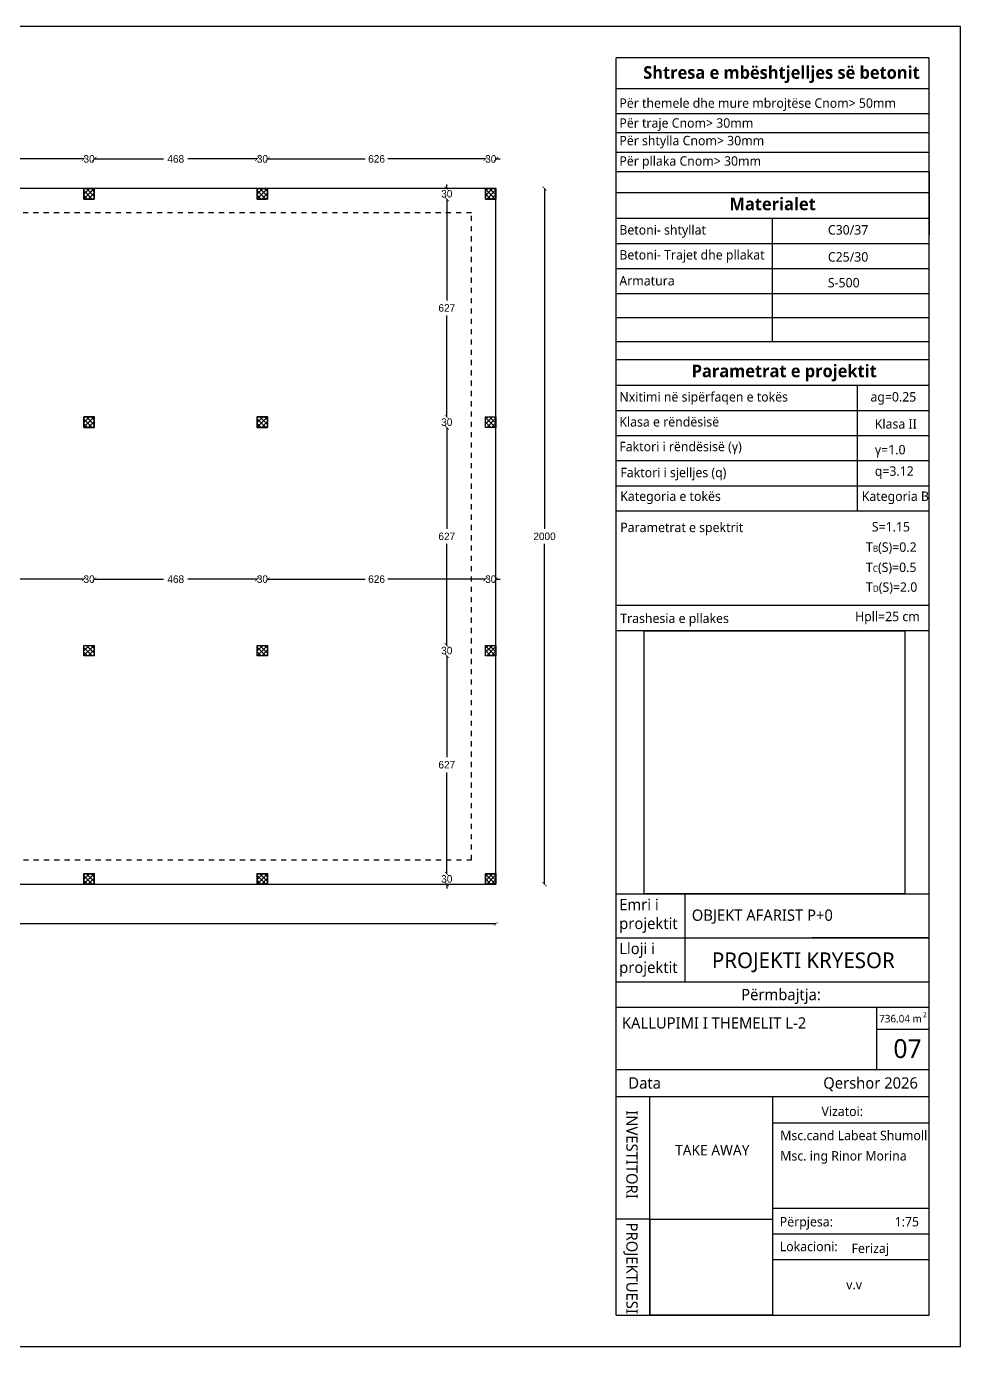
# Model space of a CAD drawing. Header units: inches. Extents: x 180727 to 186095, y -5508 to -1712.
# Drawn here: x 183411 to 186095, y -5508 to -1712 of the extents above; entities that cross this region are included whole.
import ezdxf

# ---------------------------------------------------------------- set-up
doc = ezdxf.new("R2010")
doc.units = ezdxf.units.IN
doc.header["$LTSCALE"] = 0.1
doc.linetypes.add('Dashed', pattern=[296.333333, 148.166667, -148.166667])
doc.layers.add('New_Structural - Bearing_Pen_No__21', color=7, linetype='Continuous', lineweight=35)
doc.styles.get("Standard").update_dxf_attribs({"font": 'cdm_nc.shx'})
doc.styles.add('Stili i preferuar', font='@Microsoft JhengHei Light.ttf')
doc.dimstyles.get("Standard").update_dxf_attribs({"dimscale": 120, "dimtxt": 0.18, "dimasz": 0.1, "dimexe": 0.18, "dimexo": 0.0625, "dimgap": 0.09, "dimtad": 0, "dimtih": 1, "dimtoh": 1, "dimdec": 0, "dimzin": 0, "dimdsep": 46, "dimtxsty": 'Standard', "dimblk": 'ARCHTICK', "dimcen": 0.09, "dimse1": 1, "dimse2": 1, "dimadec": 0, "dimazin": 0, "dimtfac": 1, "dimtdec": 0, "dimtix": 1, "dimtofl": 0, "dimtmove": 0, "dimatfit": 3, "dimfxl": 1, "dimtolj": 1, "dimtzin": 0, "dimarcsym": 0})
picture_1 = doc.add_image_def('image1.png', size_in_pixel=(883, 893))
picture_2 = doc.add_image_def('image2.png', size_in_pixel=(658, 516))

# ---------------------------------------------------------------- blocks, each defined once
blk = doc.blocks.new('_ArchTick')
at = {"color": 0, "linetype": 'ByBlock', "const_width": 0.15}
blk.add_lwpolyline([(-0.5, -0.5), (0.5, 0.5)], dxfattribs=at)
blk = doc.blocks.new('*D774')
at = {"color": 0, "lineweight": -2}
for p, q in [((182925.2, -2092.8), (183221.5, -2092.8)), ((183576.2, -2092.8), (183279.8, -2092.8))]:
    blk.add_line(p, q, dxfattribs=at)
at = {"layer": 'Defpoints', "color": 0}
for p in [(183576.2, -2092.8), (182925.2, -2178.1), (183576.2, -2178.1)]:
    blk.add_point(p, dxfattribs=at)
at = {"color": 0, "lineweight": -2, "xscale": 12, "yscale": 12, "zscale": 12, "rotation": 180}
blk.add_blockref('_ArchTick', (182925.2, -2092.8), dxfattribs=at)
at = {"color": 0, "lineweight": -2, "xscale": 12, "yscale": 12, "zscale": 12}
blk.add_blockref('_ArchTick', (183576.2, -2092.8), dxfattribs=at)
at = {"color": 0, "insert": (183250.7, -2092.8), "char_height": 21.6, "attachment_point": 5}
blk.add_mtext('\\A1;651', dxfattribs=at)
blk = doc.blocks.new('*D775')
at = {"color": 0, "lineweight": -2}
for p, q in [((183576.2, -2092.8), (183564.2, -2092.8)), ((183606.2, -2092.8), (183618.2, -2092.8))]:
    blk.add_line(p, q, dxfattribs=at)
at = {"layer": 'Defpoints', "color": 0}
for p in [(183606.2, -2092.8), (183576.2, -2178.1), (183606.2, -2178.1)]:
    blk.add_point(p, dxfattribs=at)
at = {"color": 0, "lineweight": -2, "xscale": 12, "yscale": 12, "zscale": 12}
blk.add_blockref('_ArchTick', (183576.2, -2092.8), dxfattribs=at)
at = {"color": 0, "lineweight": -2, "xscale": 12, "yscale": 12, "zscale": 12, "rotation": 180}
blk.add_blockref('_ArchTick', (183606.2, -2092.8), dxfattribs=at)
at = {"color": 0, "insert": (183591.2, -2092.8), "char_height": 21.6, "attachment_point": 5}
blk.add_mtext('\\A1;30', dxfattribs=at)
blk = doc.blocks.new('*D776')
at = {"color": 0, "lineweight": -2}
for p, q in [((183606.2, -2092.8), (183805.4, -2092.8)), ((184074.2, -2092.8), (183874.9, -2092.8))]:
    blk.add_line(p, q, dxfattribs=at)
at = {"layer": 'Defpoints', "color": 0}
for p in [(184074.2, -2092.8), (183606.2, -2178.1), (184074.2, -2178.1)]:
    blk.add_point(p, dxfattribs=at)
at = {"color": 0, "lineweight": -2, "xscale": 12, "yscale": 12, "zscale": 12, "rotation": 180}
blk.add_blockref('_ArchTick', (183606.2, -2092.8), dxfattribs=at)
at = {"color": 0, "lineweight": -2, "xscale": 12, "yscale": 12, "zscale": 12}
blk.add_blockref('_ArchTick', (184074.2, -2092.8), dxfattribs=at)
at = {"color": 0, "insert": (183840.2, -2092.8), "char_height": 21.6, "attachment_point": 5}
blk.add_mtext('\\A1;468', dxfattribs=at)
blk = doc.blocks.new('*D777')
at = {"color": 0, "lineweight": -2}
for p, q in [((184074.2, -2092.8), (184062.2, -2092.8)), ((184104.2, -2092.8), (184116.2, -2092.8))]:
    blk.add_line(p, q, dxfattribs=at)
at = {"layer": 'Defpoints', "color": 0}
for p in [(184104.2, -2092.8), (184074.2, -2178.1), (184104.2, -2178.1)]:
    blk.add_point(p, dxfattribs=at)
at = {"color": 0, "lineweight": -2, "xscale": 12, "yscale": 12, "zscale": 12}
blk.add_blockref('_ArchTick', (184074.2, -2092.8), dxfattribs=at)
at = {"color": 0, "lineweight": -2, "xscale": 12, "yscale": 12, "zscale": 12, "rotation": 180}
blk.add_blockref('_ArchTick', (184104.2, -2092.8), dxfattribs=at)
at = {"color": 0, "insert": (184089.2, -2092.8), "char_height": 21.6, "attachment_point": 5}
blk.add_mtext('\\A1;30', dxfattribs=at)
blk = doc.blocks.new('*D778')
at = {"color": 0, "lineweight": -2}
for p, q in [((184104.2, -2092.8), (184384.6, -2092.8)), ((184730.4, -2092.8), (184449.9, -2092.8))]:
    blk.add_line(p, q, dxfattribs=at)
at = {"layer": 'Defpoints', "color": 0}
for p in [(184730.4, -2092.8), (184104.2, -2178.1), (184730.4, -2178.1)]:
    blk.add_point(p, dxfattribs=at)
at = {"color": 0, "lineweight": -2, "xscale": 12, "yscale": 12, "zscale": 12, "rotation": 180}
blk.add_blockref('_ArchTick', (184104.2, -2092.8), dxfattribs=at)
at = {"color": 0, "lineweight": -2, "xscale": 12, "yscale": 12, "zscale": 12}
blk.add_blockref('_ArchTick', (184730.4, -2092.8), dxfattribs=at)
at = {"color": 0, "insert": (184417.3, -2092.8), "char_height": 21.6, "attachment_point": 5}
blk.add_mtext('\\A1;626', dxfattribs=at)
blk = doc.blocks.new('*D779')
at = {"color": 0, "lineweight": -2}
for p, q in [((184730.4, -2092.8), (184718.4, -2092.8)), ((184760.4, -2092.8), (184772.4, -2092.8))]:
    blk.add_line(p, q, dxfattribs=at)
at = {"layer": 'Defpoints', "color": 0}
for p in [(184760.4, -2092.8), (184730.4, -2178.1), (184760.4, -2178.1)]:
    blk.add_point(p, dxfattribs=at)
at = {"color": 0, "lineweight": -2, "xscale": 12, "yscale": 12, "zscale": 12}
blk.add_blockref('_ArchTick', (184730.4, -2092.8), dxfattribs=at)
at = {"color": 0, "lineweight": -2, "xscale": 12, "yscale": 12, "zscale": 12, "rotation": 180}
blk.add_blockref('_ArchTick', (184760.4, -2092.8), dxfattribs=at)
at = {"color": 0, "insert": (184745.4, -2092.8), "char_height": 21.6, "attachment_point": 5}
blk.add_mtext('\\A1;30', dxfattribs=at)
blk = doc.blocks.new('*D789')
at = {"color": 0, "lineweight": -2}
for p, q in [((181080.2, -4292.3), (182877.3, -4292.3)), ((184760.4, -4292.3), (182963.2, -4292.3))]:
    blk.add_line(p, q, dxfattribs=at)
at = {"layer": 'Defpoints', "color": 0}
for p in [(181080.2, -4178.1), (184760.4, -4178.1), (184760.4, -4292.3)]:
    blk.add_point(p, dxfattribs=at)
at = {"color": 0, "lineweight": -2, "xscale": 12, "yscale": 12, "zscale": 12, "rotation": 180}
blk.add_blockref('_ArchTick', (181080.2, -4292.3), dxfattribs=at)
at = {"color": 0, "lineweight": -2, "xscale": 12, "yscale": 12, "zscale": 12}
blk.add_blockref('_ArchTick', (184760.4, -4292.3), dxfattribs=at)
at = {"color": 0, "insert": (182920.3, -4292.3), "char_height": 21.6, "attachment_point": 5}
blk.add_mtext('\\A1;3680', dxfattribs=at)
blk = doc.blocks.new('*D790')
at = {"color": 0, "lineweight": -2}
for p, q in [((184899.9, -2178.1), (184899.9, -3156.3)), ((184899.9, -4178.1), (184899.9, -3199.9))]:
    blk.add_line(p, q, dxfattribs=at)
at = {"layer": 'Defpoints', "color": 0}
for p in [(184760.4, -2178.1), (184899.9, -2178.1), (184760.4, -4178.1)]:
    blk.add_point(p, dxfattribs=at)
at = {"color": 0, "lineweight": -2, "xscale": 12, "yscale": 12, "zscale": 12}
for p, rotation in [((184899.9, -2178.1), 90), ((184899.9, -4178.1), 270)]:
    blk.add_blockref('_ArchTick', p, dxfattribs=dict(at, rotation=rotation))
at = {"color": 0, "insert": (184899.9, -3178.1), "char_height": 21.6, "attachment_point": 5}
blk.add_mtext('\\A1;2000', dxfattribs=at)
blk = doc.blocks.new('*D798')
at = {"color": 0, "lineweight": -2}
for p, q in [((182925.2, -3301.2), (183221.5, -3301.2)), ((183576.2, -3301.2), (183279.8, -3301.2))]:
    blk.add_line(p, q, dxfattribs=at)
at = {"layer": 'Defpoints', "color": 0}
for p in [(182925.2, -3208.1), (183576.2, -3208.1), (183576.2, -3301.2)]:
    blk.add_point(p, dxfattribs=at)
at = {"color": 0, "lineweight": -2, "xscale": 12, "yscale": 12, "zscale": 12, "rotation": 180}
blk.add_blockref('_ArchTick', (182925.2, -3301.2), dxfattribs=at)
at = {"color": 0, "lineweight": -2, "xscale": 12, "yscale": 12, "zscale": 12}
blk.add_blockref('_ArchTick', (183576.2, -3301.2), dxfattribs=at)
at = {"color": 0, "insert": (183250.7, -3301.2), "char_height": 21.6, "attachment_point": 5}
blk.add_mtext('\\A1;651', dxfattribs=at)
blk = doc.blocks.new('*D799')
at = {"color": 0, "lineweight": -2}
for p, q in [((183576.2, -3301.2), (183564.2, -3301.2)), ((183606.2, -3301.2), (183618.2, -3301.2))]:
    blk.add_line(p, q, dxfattribs=at)
at = {"layer": 'Defpoints', "color": 0}
for p in [(183576.2, -3208.1), (183606.2, -3208.1), (183606.2, -3301.2)]:
    blk.add_point(p, dxfattribs=at)
at = {"color": 0, "lineweight": -2, "xscale": 12, "yscale": 12, "zscale": 12}
blk.add_blockref('_ArchTick', (183576.2, -3301.2), dxfattribs=at)
at = {"color": 0, "lineweight": -2, "xscale": 12, "yscale": 12, "zscale": 12, "rotation": 180}
blk.add_blockref('_ArchTick', (183606.2, -3301.2), dxfattribs=at)
at = {"color": 0, "insert": (183591.2, -3301.2), "char_height": 21.6, "attachment_point": 5}
blk.add_mtext('\\A1;30', dxfattribs=at)
blk = doc.blocks.new('*D800')
at = {"color": 0, "lineweight": -2}
for p, q in [((183606.2, -3301.2), (183805.4, -3301.2)), ((184074.2, -3301.2), (183874.9, -3301.2))]:
    blk.add_line(p, q, dxfattribs=at)
at = {"layer": 'Defpoints', "color": 0}
for p in [(183606.2, -3208.1), (184074.2, -3208.1), (184074.2, -3301.2)]:
    blk.add_point(p, dxfattribs=at)
at = {"color": 0, "lineweight": -2, "xscale": 12, "yscale": 12, "zscale": 12, "rotation": 180}
blk.add_blockref('_ArchTick', (183606.2, -3301.2), dxfattribs=at)
at = {"color": 0, "lineweight": -2, "xscale": 12, "yscale": 12, "zscale": 12}
blk.add_blockref('_ArchTick', (184074.2, -3301.2), dxfattribs=at)
at = {"color": 0, "insert": (183840.2, -3301.2), "char_height": 21.6, "attachment_point": 5}
blk.add_mtext('\\A1;468', dxfattribs=at)
blk = doc.blocks.new('*D801')
at = {"color": 0, "lineweight": -2}
for p, q in [((184074.2, -3301.2), (184062.2, -3301.2)), ((184104.2, -3301.2), (184116.2, -3301.2))]:
    blk.add_line(p, q, dxfattribs=at)
at = {"layer": 'Defpoints', "color": 0}
for p in [(184074.2, -3208.1), (184104.2, -3208.1), (184104.2, -3301.2)]:
    blk.add_point(p, dxfattribs=at)
at = {"color": 0, "lineweight": -2, "xscale": 12, "yscale": 12, "zscale": 12}
blk.add_blockref('_ArchTick', (184074.2, -3301.2), dxfattribs=at)
at = {"color": 0, "lineweight": -2, "xscale": 12, "yscale": 12, "zscale": 12, "rotation": 180}
blk.add_blockref('_ArchTick', (184104.2, -3301.2), dxfattribs=at)
at = {"color": 0, "insert": (184089.2, -3301.2), "char_height": 21.6, "attachment_point": 5}
blk.add_mtext('\\A1;30', dxfattribs=at)
blk = doc.blocks.new('*D802')
at = {"color": 0, "lineweight": -2}
for p, q in [((184104.2, -3301.2), (184384.6, -3301.2)), ((184730.4, -3301.2), (184449.9, -3301.2))]:
    blk.add_line(p, q, dxfattribs=at)
at = {"layer": 'Defpoints', "color": 0}
for p in [(184104.2, -3208.1), (184730.4, -3208.1), (184730.4, -3301.2)]:
    blk.add_point(p, dxfattribs=at)
at = {"color": 0, "lineweight": -2, "xscale": 12, "yscale": 12, "zscale": 12, "rotation": 180}
blk.add_blockref('_ArchTick', (184104.2, -3301.2), dxfattribs=at)
at = {"color": 0, "lineweight": -2, "xscale": 12, "yscale": 12, "zscale": 12}
blk.add_blockref('_ArchTick', (184730.4, -3301.2), dxfattribs=at)
at = {"color": 0, "insert": (184417.3, -3301.2), "char_height": 21.6, "attachment_point": 5}
blk.add_mtext('\\A1;626', dxfattribs=at)
blk = doc.blocks.new('*D803')
at = {"color": 0, "lineweight": -2}
for p, q in [((184730.4, -3301.2), (184718.4, -3301.2)), ((184760.4, -3301.2), (184772.4, -3301.2))]:
    blk.add_line(p, q, dxfattribs=at)
at = {"layer": 'Defpoints', "color": 0}
for p in [(184730.4, -3208.1), (184760.4, -3208.1), (184760.4, -3301.2)]:
    blk.add_point(p, dxfattribs=at)
at = {"color": 0, "lineweight": -2, "xscale": 12, "yscale": 12, "zscale": 12}
blk.add_blockref('_ArchTick', (184730.4, -3301.2), dxfattribs=at)
at = {"color": 0, "lineweight": -2, "xscale": 12, "yscale": 12, "zscale": 12, "rotation": 180}
blk.add_blockref('_ArchTick', (184760.4, -3301.2), dxfattribs=at)
at = {"color": 0, "insert": (184745.4, -3301.2), "char_height": 21.6, "attachment_point": 5}
blk.add_mtext('\\A1;30', dxfattribs=at)
blk = doc.blocks.new('*D821')
at = {"color": 0, "lineweight": -2}
for p, q in [((184619.1, -4148.1), (184619.1, -4136.1)), ((184619.1, -4178.1), (184619.1, -4190.1))]:
    blk.add_line(p, q, dxfattribs=at)
at = {"layer": 'Defpoints', "color": 0}
for p in [(184619.1, -4148.1), (184730.4, -4148.1), (184730.4, -4178.1)]:
    blk.add_point(p, dxfattribs=at)
at = {"color": 0, "lineweight": -2, "xscale": 12, "yscale": 12, "zscale": 12}
for p, rotation in [((184619.1, -4148.1), 270), ((184619.1, -4178.1), 90)]:
    blk.add_blockref('_ArchTick', p, dxfattribs=dict(at, rotation=rotation))
at = {"color": 0, "insert": (184619.1, -4163.1), "char_height": 21.6, "attachment_point": 5}
blk.add_mtext('\\A1;30', dxfattribs=at)
blk = doc.blocks.new('*D822')
at = {"color": 0, "lineweight": -2}
for p, q in [((184619.1, -3521.5), (184619.1, -3813)), ((184619.1, -4148.1), (184619.1, -3856.6))]:
    blk.add_line(p, q, dxfattribs=at)
at = {"layer": 'Defpoints', "color": 0}
for p in [(184619.1, -3521.5), (184730.4, -3521.5), (184730.4, -4148.1)]:
    blk.add_point(p, dxfattribs=at)
at = {"color": 0, "lineweight": -2, "xscale": 12, "yscale": 12, "zscale": 12}
for p, rotation in [((184619.1, -3521.5), 90), ((184619.1, -4148.1), 270)]:
    blk.add_blockref('_ArchTick', p, dxfattribs=dict(at, rotation=rotation))
at = {"color": 0, "insert": (184619.1, -3834.8), "char_height": 21.6, "attachment_point": 5}
blk.add_mtext('\\A1;627', dxfattribs=at)
blk = doc.blocks.new('*D823')
at = {"color": 0, "lineweight": -2}
for p, q in [((184619.1, -3491.5), (184619.1, -3479.5)), ((184619.1, -3521.5), (184619.1, -3533.5))]:
    blk.add_line(p, q, dxfattribs=at)
at = {"layer": 'Defpoints', "color": 0}
for p in [(184619.1, -3491.5), (184730.4, -3491.5), (184730.4, -3521.5)]:
    blk.add_point(p, dxfattribs=at)
at = {"color": 0, "lineweight": -2, "xscale": 12, "yscale": 12, "zscale": 12}
for p, rotation in [((184619.1, -3491.5), 270), ((184619.1, -3521.5), 90)]:
    blk.add_blockref('_ArchTick', p, dxfattribs=dict(at, rotation=rotation))
at = {"color": 0, "insert": (184619.1, -3506.5), "char_height": 21.6, "attachment_point": 5}
blk.add_mtext('\\A1;30', dxfattribs=at)
blk = doc.blocks.new('*D824')
at = {"color": 0, "lineweight": -2}
for p, q in [((184619.1, -2864.8), (184619.1, -3156.3)), ((184619.1, -3491.5), (184619.1, -3199.9))]:
    blk.add_line(p, q, dxfattribs=at)
at = {"layer": 'Defpoints', "color": 0}
for p in [(184619.1, -2864.8), (184730.4, -2864.8), (184730.4, -3491.5)]:
    blk.add_point(p, dxfattribs=at)
at = {"color": 0, "lineweight": -2, "xscale": 12, "yscale": 12, "zscale": 12}
for p, rotation in [((184619.1, -2864.8), 90), ((184619.1, -3491.5), 270)]:
    blk.add_blockref('_ArchTick', p, dxfattribs=dict(at, rotation=rotation))
at = {"color": 0, "insert": (184619.1, -3178.1), "char_height": 21.6, "attachment_point": 5}
blk.add_mtext('\\A1;627', dxfattribs=at)
blk = doc.blocks.new('*D825')
at = {"color": 0, "lineweight": -2}
for p, q in [((184619.1, -2834.8), (184619.1, -2822.8)), ((184619.1, -2864.8), (184619.1, -2876.8))]:
    blk.add_line(p, q, dxfattribs=at)
at = {"layer": 'Defpoints', "color": 0}
for p in [(184619.1, -2834.8), (184730.4, -2834.8), (184730.4, -2864.8)]:
    blk.add_point(p, dxfattribs=at)
at = {"color": 0, "lineweight": -2, "xscale": 12, "yscale": 12, "zscale": 12}
for p, rotation in [((184619.1, -2834.8), 270), ((184619.1, -2864.8), 90)]:
    blk.add_blockref('_ArchTick', p, dxfattribs=dict(at, rotation=rotation))
at = {"color": 0, "insert": (184619.1, -2849.8), "char_height": 21.6, "attachment_point": 5}
blk.add_mtext('\\A1;30', dxfattribs=at)
blk = doc.blocks.new('*D826')
at = {"color": 0, "lineweight": -2}
for p, q in [((184619.1, -2208.1), (184619.1, -2499.6)), ((184619.1, -2834.8), (184619.1, -2543.3))]:
    blk.add_line(p, q, dxfattribs=at)
at = {"layer": 'Defpoints', "color": 0}
for p in [(184619.1, -2208.1), (184730.4, -2208.1), (184730.4, -2834.8)]:
    blk.add_point(p, dxfattribs=at)
at = {"color": 0, "lineweight": -2, "xscale": 12, "yscale": 12, "zscale": 12}
for p, rotation in [((184619.1, -2208.1), 90), ((184619.1, -2834.8), 270)]:
    blk.add_blockref('_ArchTick', p, dxfattribs=dict(at, rotation=rotation))
at = {"color": 0, "insert": (184619.1, -2521.5), "char_height": 21.6, "attachment_point": 5}
blk.add_mtext('\\A1;627', dxfattribs=at)
blk = doc.blocks.new('*D827')
at = {"color": 0, "lineweight": -2}
for p, q in [((184619.1, -2178.1), (184619.1, -2166.1)), ((184619.1, -2208.1), (184619.1, -2220.1))]:
    blk.add_line(p, q, dxfattribs=at)
at = {"layer": 'Defpoints', "color": 0}
for p in [(184619.1, -2178.1), (184730.4, -2178.1), (184730.4, -2208.1)]:
    blk.add_point(p, dxfattribs=at)
at = {"color": 0, "lineweight": -2, "xscale": 12, "yscale": 12, "zscale": 12}
for p, rotation in [((184619.1, -2178.1), 270), ((184619.1, -2208.1), 90)]:
    blk.add_blockref('_ArchTick', p, dxfattribs=dict(at, rotation=rotation))
at = {"color": 0, "insert": (184619.1, -2193.1), "char_height": 21.6, "attachment_point": 5}
blk.add_mtext('\\A1;30', dxfattribs=at)

msp = doc.modelspace()

# ---------------------------------------------------------------- hatches: boundary and pattern name
h = msp.add_hatch()
h.set_pattern_fill('ANSI37', color=5, scale=3, style=0)
h.paths.add_polyline_path([(181110.2, -2208.1), (181080.2, -2208.1), (181080.2, -2178.1), (181110.2, -2178.1)])
h.paths.add_polyline_path([(181766.2, -2208.1), (181736.2, -2208.1), (181736.2, -2178.1), (181766.2, -2178.1)])
h.paths.add_polyline_path([(182264.2, -2208.1), (182234.2, -2208.1), (182234.2, -2178.1), (182264.2, -2178.1)])
h.paths.add_polyline_path([(182925.2, -2208.1), (182895.2, -2208.1), (182895.2, -2178.1), (182925.2, -2178.1)])
h.paths.add_polyline_path([(183606.2, -2208.1), (183576.2, -2208.1), (183576.2, -2178.1), (183606.2, -2178.1)])
h.paths.add_polyline_path([(184104.2, -2208.1), (184074.2, -2208.1), (184074.2, -2178.1), (184104.2, -2178.1)])
h.paths.add_polyline_path([(184760.4, -2208.1), (184730.4, -2208.1), (184730.4, -2178.1), (184760.4, -2178.1)])
h = msp.add_hatch()
h.set_pattern_fill('ANSI37', color=5, scale=3, style=0)
h.set_pattern_definition([(45, (0, -656.68), (-6.7351921, 6.7351921), []), (135, (0, -656.68), (-6.7351921, -6.7351921), [])])
h.paths.add_polyline_path([(181110.2, -2864.8), (181080.2, -2864.8), (181080.2, -2834.8), (181110.2, -2834.8)])
h.paths.add_polyline_path([(181766.2, -2864.8), (181736.2, -2864.8), (181736.2, -2834.8), (181766.2, -2834.8)])
h.paths.add_polyline_path([(182264.2, -2864.8), (182234.2, -2864.8), (182234.2, -2834.8), (182264.2, -2834.8)])
h.paths.add_polyline_path([(182925.2, -2864.8), (182895.2, -2864.8), (182895.2, -2834.8), (182925.2, -2834.8)])
h.paths.add_polyline_path([(183606.2, -2864.8), (183576.2, -2864.8), (183576.2, -2834.8), (183606.2, -2834.8)])
h.paths.add_polyline_path([(184104.2, -2864.8), (184074.2, -2864.8), (184074.2, -2834.8), (184104.2, -2834.8)])
h.paths.add_polyline_path([(184760.4, -2864.8), (184730.4, -2864.8), (184730.4, -2834.8), (184760.4, -2834.8)])
h = msp.add_hatch()
h.set_pattern_fill('ANSI37', color=5, scale=3, style=0)
h.set_pattern_definition([(45, (0, -1313.34), (-6.7351921, 6.7351921), []), (135, (0, -1313.34), (-6.7351921, -6.7351921), [])])
h.paths.add_polyline_path([(181110.2, -3521.5), (181080.2, -3521.5), (181080.2, -3491.5), (181110.2, -3491.5)])
h.paths.add_polyline_path([(181766.2, -3521.5), (181736.2, -3521.5), (181736.2, -3491.5), (181766.2, -3491.5)])
h.paths.add_polyline_path([(182264.2, -3521.5), (182234.2, -3521.5), (182234.2, -3491.5), (182264.2, -3491.5)])
h.paths.add_polyline_path([(182925.2, -3521.5), (182895.2, -3521.5), (182895.2, -3491.5), (182925.2, -3491.5)])
h.paths.add_polyline_path([(183606.2, -3521.5), (183576.2, -3521.5), (183576.2, -3491.5), (183606.2, -3491.5)])
h.paths.add_polyline_path([(184104.2, -3521.5), (184074.2, -3521.5), (184074.2, -3491.5), (184104.2, -3491.5)])
h.paths.add_polyline_path([(184760.4, -3521.5), (184730.4, -3521.5), (184730.4, -3491.5), (184760.4, -3491.5)])
h = msp.add_hatch()
h.set_pattern_fill('ANSI37', color=5, scale=3, style=0)
h.set_pattern_definition([(45, (-7e-09, -1970), (-6.7351921, 6.7351921), []), (135, (-7e-09, -1970), (-6.7351921, -6.7351921), [])])
h.paths.add_polyline_path([(181110.2, -4178.1), (181080.2, -4178.1), (181080.2, -4148.1), (181110.2, -4148.1)])
h.paths.add_polyline_path([(181766.2, -4178.1), (181736.2, -4178.1), (181736.2, -4148.1), (181766.2, -4148.1)])
h.paths.add_polyline_path([(182264.2, -4178.1), (182234.2, -4178.1), (182234.2, -4148.1), (182264.2, -4148.1)])
h.paths.add_polyline_path([(182925.2, -4178.1), (182895.2, -4178.1), (182895.2, -4148.1), (182925.2, -4148.1)])
h.paths.add_polyline_path([(183606.2, -4178.1), (183576.2, -4178.1), (183576.2, -4148.1), (183606.2, -4148.1)])
h.paths.add_polyline_path([(184104.2, -4178.1), (184074.2, -4178.1), (184074.2, -4148.1), (184104.2, -4148.1)])
h.paths.add_polyline_path([(184760.4, -4178.1), (184730.4, -4178.1), (184730.4, -4148.1), (184760.4, -4148.1)])

# ---------------------------------------------------------------- linework, layer by layer
for p, q in [((186095.5, -1711.7), (180726.8, -1711.7)), ((186095.5, -5507.7), (186095.5, -1711.7)), ((186005.1, -1802.1), (185105.4, -1802.1)), ((185105.4, -5417.4), (185105.4, -1802.1)), ((186005.1, -1802.1), (185105.4, -1802.1)), ((186005.1, -1802.1), (185105.4, -1802.1)), ((186005.1, -1802.1), (185105.4, -1802.1)), ((186005.1, -5417.4), (186005.1, -1802.1)), ((186005.1, -1891), (185105.4, -1891)), ((186005.1, -1962.9), (185105.4, -1962.9)), ((186005.1, -2018.1), (185105.4, -2018.1)), ((186005.1, -2074), (185105.4, -2074)), ((186005.1, -2130.2), (185105.4, -2130.2)), ((186005.1, -2130.2), (186005.1, -2311)), ((186005.1, -2190.4), (185105.4, -2190.4)), ((186005.1, -2264.2), (185105.4, -2264.2)), ((185555.3, -2549.9), (185555.3, -2264.2)), ((186005.1, -2336.5), (185105.4, -2336.5)), ((185555.3, -2618.6), (185555.3, -2333)), ((186005.1, -2408.8), (185105.4, -2408.8)), ((186005.1, -2481.1), (185105.4, -2481.1)), ((186005.1, -2549.9), (185105.4, -2549.9)), ((186005.1, -2618.6), (185105.4, -2618.6)), ((186005.1, -2670.5), (185105.4, -2670.5)), ((186005.1, -2744.4), (185105.4, -2744.4)), ((185799, -3105.9), (185799, -2744.4)), ((186005.1, -2816.7), (185105.4, -2816.7)), ((186005.1, -2889), (185105.4, -2889)), ((186005.1, -2961.3), (185105.4, -2961.3)), ((186005.1, -3033.6), (185105.4, -3033.6)), ((186005.1, -3105.9), (185105.4, -3105.9)), ((186005.1, -3377), (185105.4, -3377)), ((186005.1, -3449.4), (185105.4, -3449.4)), ((185105.4, -4206.2), (186005.1, -4206.2)), ((185303.7, -4459.3), (185303.7, -4206.2)), ((185105.4, -4332.8), (186005.1, -4332.8)), ((186005.1, -4332.8), (185668.3, -4332.8)), ((185105.4, -4459.3), (186005.1, -4459.3)), ((185105.4, -4531.6), (186005.1, -4531.6)), ((185854, -4531.6), (185854, -4712.4)), ((185854, -4594.6), (186005.1, -4594.6)), ((186005.1, -4712.4), (185105.4, -4712.4)), ((186005.1, -4802.8), (186005.1, -4712.4)), ((185105.4, -4789), (186005.1, -4789)), ((185202.6, -5417.4), (185202.6, -4789)), ((185555.3, -4789), (185555.3, -5417.4)), ((186005.1, -5110.1), (186005.1, -4802.8)), ((185555.3, -4864.6), (186005.1, -4864.6)), ((185555.3, -5110.1), (186005.1, -5110.1)), ((185202.6, -5141.6), (185105.4, -5141.6)), ((185202.6, -5141.6), (185555.3, -5141.6)), ((185555.3, -5183.9), (186005.1, -5183.9)), ((185555.3, -5256.9), (186005.1, -5256.9)), ((185105.4, -5417.4), (186005.1, -5417.4)), ((180726.8, -5507.7), (186095.5, -5507.7))]:
    msp.add_line(p, q)
at = {"color": 18}
msp.add_line((184760.4, -4178.1), (184760.4, -3511.5), dxfattribs=at)
for points in [[(181080.2, -4178.1), (184760.4, -4178.1), (184760.4, -2178.1), (181080.2, -2178.1)], [(183606.2, -2208.1), (183576.2, -2208.1), (183576.2, -2178.1), (183606.2, -2178.1)], [(184104.2, -2208.1), (184074.2, -2208.1), (184074.2, -2178.1), (184104.2, -2178.1)], [(184760.4, -2208.1), (184730.4, -2208.1), (184730.4, -2178.1), (184760.4, -2178.1)], [(183606.2, -2864.8), (183576.2, -2864.8), (183576.2, -2834.8), (183606.2, -2834.8)], [(184104.2, -2864.8), (184074.2, -2864.8), (184074.2, -2834.8), (184104.2, -2834.8)], [(184760.4, -2864.8), (184730.4, -2864.8), (184730.4, -2834.8), (184760.4, -2834.8)], [(183606.2, -3521.5), (183576.2, -3521.5), (183576.2, -3491.5), (183606.2, -3491.5)], [(184104.2, -3521.5), (184074.2, -3521.5), (184074.2, -3491.5), (184104.2, -3491.5)], [(184760.4, -3521.5), (184730.4, -3521.5), (184730.4, -3491.5), (184760.4, -3491.5)], [(183606.2, -4178.1), (183576.2, -4178.1), (183576.2, -4148.1), (183606.2, -4148.1)], [(184104.2, -4178.1), (184074.2, -4178.1), (184074.2, -4148.1), (184104.2, -4148.1)], [(184760.4, -4178.1), (184730.4, -4178.1), (184730.4, -4148.1), (184760.4, -4148.1)]]:
    msp.add_lwpolyline(points, close=True)
at = {"color": 1, "linetype": 'Dashed'}
msp.add_lwpolyline([(181150.2, -4108.1), (184690.4, -4108.1), (184690.4, -2248.1), (181150.2, -2248.1)], close=True, dxfattribs=at)
at = {"layer": 'New_Structural - Bearing_Pen_No__21', "color": 7, "linetype": 'Continuous', "lineweight": 35}
for points in [[(183606.2, -2208.1), (183606.2, -2178.1), (183576.2, -2178.1), (183576.2, -2208.1)], [(184104.2, -2208.1), (184104.2, -2178.1), (184074.2, -2178.1), (184074.2, -2208.1)], [(184760.4, -2208.1), (184760.4, -2178.1), (184730.4, -2178.1), (184730.4, -2208.1)], [(183606.2, -2864.8), (183606.2, -2834.8), (183576.2, -2834.8), (183576.2, -2864.8)], [(184104.2, -2864.8), (184104.2, -2834.8), (184074.2, -2834.8), (184074.2, -2864.8)], [(183606.2, -4178.1), (183606.2, -4148.1), (183576.2, -4148.1), (183576.2, -4178.1)], [(184104.2, -4178.1), (184104.2, -4148.1), (184074.2, -4148.1), (184074.2, -4178.1)], [(184760.4, -4178.1), (184760.4, -4148.1), (184730.4, -4148.1), (184730.4, -4178.1)]]:
    msp.add_lwpolyline(points, close=True, dxfattribs=at)

# ---------------------------------------------------------------- texts
at = {"style": 'Stili i preferuar'}
for s, insert, char_height, width, attachment_point in [('{\\f@Microsoft JhengHei Light|b1|i0|c136|p34;Shtresa e mbështjelljes së betonit}', (185183.5, -1826.2), 36.153, 1401.627, 1), ('Për themele dhe mure mbrojtëse Cnom> 50mm', (185115, -1918.6), 27.114, 1401.627, 1), ('{\\f@Microsoft JhengHei Light|b0|i0|c136|p34;Për traje Cnom> }30{\\f@Microsoft JhengHei Light|b0|i0|c136|p34;mm}', (185115, -1975.9), 27.1144, 1401.627, 1), ('{\\f@Microsoft JhengHei Light|b0|i0|c136|p34;Për }shtylla{\\f@Microsoft JhengHei Light|b0|i0|c136|p34; Cnom> 30mm}', (185115, -2026.5), 27.1144, 1401.627, 1), ('{\\f@Microsoft JhengHei Light|b0|i0|c136|p34;Për }pllaka{\\f@Microsoft JhengHei Light|b0|i0|c136|p34; Cnom> 30mm}', (185115, -2085.1), 27.1144, 1401.627, 1), ('{\\f@Microsoft JhengHei Light|b1|i0|c136|p34;Materialet}', (185431.4, -2204.2), 36.153, 1401.627, 1), ('Betoni- shtyllat', (185115, -2283.1), 27.114, 1401.627, 1), ('C30/37', (185714.1, -2283.1), 27.11, 1401.627, 1), ('{\\f@Microsoft JhengHei Light|b0|i0|c136|p34;Betoni- }Trajet dhe pllakat', (185115, -2354.9), 27.114, 1401.627, 1), ('{\\f@Microsoft JhengHei Light|b0|i0|c136|p34;C}25{\\f@Microsoft JhengHei Light|b0|i0|c136|p34;/}30', (185714.1, -2360.9), 27.114, 1401.627, 1), ('Armatura', (185115, -2429.4), 27.11, 1401.627, 1), ('S-500', (185714.1, -2435), 27.11, 1401.627, 1), ('{\\f@Microsoft JhengHei Light|b1|i0|c136|p34;Parametrat e projektit}', (185322.8, -2684.4), 36.153, 1401.627, 1), ('Nxitimi në sipërfaqen e tokës', (185115, -2763.3), 27.114, 1401.627, 1), ('ag=0.25', (185836.4, -2763.3), 27.11, 1401.627, 1), ('Klasa e rëndësisë', (185115, -2835.1), 27.114, 1401.627, 1), ('Klasa II', (185849, -2841.1), 27.11, 1401.627, 1), ('{\\f@Microsoft JhengHei Light|b0|i0|c136|p34;Faktori i rëndësisë (γ)}', (185115, -2906.2), 27.114, 1401.627, 1), ('{\\f@Microsoft JhengHei Light|b0|i0|c136|p34;γ}={\\f@Microsoft JhengHei Light|b0|i0|c136|p34;1.0}', (185849, -2915.1), 27.114, 1401.627, 1), ('{\\f@Microsoft JhengHei Light|b0|i0|c136|p34;Faktori i sjelljes (}q{\\f@Microsoft JhengHei Light|b0|i0|c136|p34;)}', (185118, -2980.9), 27.1144, 1401.627, 1), ('{\\f@Microsoft JhengHei Light|b0|i0|c136|p34;q=3.}12', (185849, -2976.7), 27.114, 1401.627, 1), ('{\\f@Microsoft JhengHei Light|b0|i0|c136|p34;Kategoria }e tokës', (185117.5, -3049), 27.114, 1401.627, 1), ('{\\f@Microsoft JhengHei Light|b0|i0|c136|p34;Kategoria }B', (185811.5, -3049), 27.114, 1401.627, 1), ('Parametrat e spektrit', (185117.5, -3138.6), 27.114, 1401.627, 1), ('S{\\f@Microsoft JhengHei Light|b0|i0|c136|p34;=}1.15', (185840.5, -3136.9), 27.114, 1401.627, 1), ('{\\f@Microsoft JhengHei Light|b0|i0|c136|p34;T\\H0.6667x;B}(S){\\f@Microsoft JhengHei Light|b0|i0|c136|p34;\\H1x;=\\f@Microsoft JhengHei Light|b0|i0|c0|p34;0.2}', (185823.6, -3195.4), 27.1144, 1401.627, 1), ('{\\f@Microsoft JhengHei Light|b0|i0|c136|p34;T\\f@Microsoft JhengHei Light|b0|i0|c0|p34;\\H0.6667x;C\\f@Microsoft JhengHei Light|b0|i0|c136|p34;\\H1.5x;(S)=0.}5', (185823.6, -3253.5), 27.1144, 1401.627, 1), ('{\\f@Microsoft JhengHei Light|b0|i0|c136|p34;T\\f@Microsoft JhengHei Light|b0|i0|c0|p34;\\H0.6667x;D\\f@Microsoft JhengHei Light|b0|i0|c136|p34;\\H1.5x;(S)=}2.0', (185823.6, -3310.3), 27.1144, 1401.627, 1), ('Trashesia e pllakes', (185117.5, -3400.1), 27.114, 1401.627, 1), ('{\\f@Microsoft JhengHei Light|b0|i0|c136|p34;Hpll=}25{\\f@Microsoft JhengHei Light|b0|i0|c136|p34; cm}', (185792.3, -3394.8), 27.114, 1401.627, 1), ('Emri i\\Pprojektit', (185114.5, -4220.4), 32.54, 1401.627, 1), ('Lloji{\\f@Microsoft JhengHei Light|b0|i0|c136|p34; i\\Pprojektit}', (185114.5, -4346.8), 32.537, 1401.627, 1), ('Përmbajtja:', (185465, -4479.2), 32.537, 1401.627, 1), ('736.04{\\f@Microsoft JhengHei Light|b0|i0|c136|p34; m}', (185861.6, -4553.9), 21.692, 1401.627, 1), ('2', (185987.2, -4546.6), 14.5, 1401.627, 1), ('KALLUPIMI I THEMELIT L-2', (185122.3, -4560.8), 32.537, 1401.627, 1), ('{\\f@Microsoft JhengHei Light|b0|i0|c136|p34;0}7', (185902.5, -4623.8), 54.229, 1401.627, 1), ('{\\f@Microsoft JhengHei Light|b0|i0|c136|p34;Data}', (185140.8, -4733.5), 32.537, 1401.627, 1), ('Qershor{\\f@Microsoft JhengHei Light|b0|i0|c136|p34; 2026}', (185700.8, -4733.5), 32.537, 1401.627, 1), ('Vizatoi:', (185695.8, -4817.7), 27.11, 1401.627, 1), ('Msc.cand{\\f@Microsoft JhengHei Light|b0|i0|c136|p34; Labeat Shumolli}', (185577.4, -4887.1), 27.114, 1121.302, 1), ('TAKE AWAY', (185382, -4927.7), 30.37, 1255.858, 2), ('{\\f@Microsoft JhengHei Light|b0|i0|c136|p34;Msc}. ing Rinor Morina', (185577.4, -4945.6), 27.114, 1121.302, 1), ('Përpjesa{\\f@Microsoft JhengHei Light|b0|i0|c136|p34;:}', (185575.9, -5135.1), 27.114, 1401.627, 1), ('1:75', (185906, -5135.1), 27.11, 1401.627, 1), ('Lokacioni{\\f@Microsoft JhengHei Light|b0|i0|c136|p34;:}', (185575.9, -5206.3), 27.114, 1401.627, 1), ('Ferizaj', (185782.3, -5211.5), 27.11, 1401.627, 1), ('v.v', (185766.8, -5315.9), 27.11, 1401.627, 1)]:
    msp.add_mtext(s, dxfattribs=dict(at, insert=insert, char_height=char_height, width=width, attachment_point=attachment_point))
at = {"attachment_point": 1, "rotation": 270, "style": 'Stili i preferuar'}
for s, insert, char_height, width in [('fsad', (185729.2, -3016.2), 0.362, 61.739), ('{\\f@Microsoft JhengHei Light|b0|i0|c0|p34;INVESTITORI}', (185167.6, -4828.3), 32.537, 1401.627), ('{\\f@Microsoft JhengHei Light|b0|i0|c0|p34;PROJEKTUESI}', (185167.6, -5151.4), 32.537, 1401.627)]:
    msp.add_mtext(s, dxfattribs=dict(at, insert=insert, char_height=char_height, width=width))
at = {"color": 5, "insert": (185323.1, -4250.9), "char_height": 32.5373, "width": 1401.627, "attachment_point": 1, "style": 'Stili i preferuar'}
msp.add_mtext('{\\f@Microsoft JhengHei Light|b0|i0|c136|p34;OBJEKT AFARIST P+}0{\\f@Microsoft JhengHei Light|b0|i0|c136|p34;   }', dxfattribs=at)
at = {"color": 1, "insert": (185380.9, -4374.3), "char_height": 45.191, "width": 1401.627, "attachment_point": 1, "style": 'Stili i preferuar'}
msp.add_mtext('{\\f@Microsoft JhengHei Light|b0|i0|c136|p34;PROJEKTI KRYESOR}', dxfattribs=at)

# ---------------------------------------------------------------- dimensions: what is measured, and where the dimension line sits
at = {"color": 18}
for base, p1, p2, picture, middle in [((183576.2, -2092.8), (182925.2, -2178.1), (183576.2, -2178.1), '*D774', (183250.7, -2092.8)), ((183606.2, -2092.8), (183576.2, -2178.1), (183606.2, -2178.1), '*D775', (183591.2, -2092.8)), ((184074.2, -2092.8), (183606.2, -2178.1), (184074.2, -2178.1), '*D776', (183840.2, -2092.8)), ((184104.2, -2092.8), (184074.2, -2178.1), (184104.2, -2178.1), '*D777', (184089.2, -2092.8)), ((184730.4, -2092.8), (184104.2, -2178.1), (184730.4, -2178.1), '*D778', (184417.3, -2092.8)), ((184760.4, -2092.8), (184730.4, -2178.1), (184760.4, -2178.1), '*D779', (184745.4, -2092.8)), ((183576.2, -3301.2), (182925.2, -3208.1), (183576.2, -3208.1), '*D798', (183250.7, -3301.2)), ((183606.2, -3301.2), (183576.2, -3208.1), (183606.2, -3208.1), '*D799', (183591.2, -3301.2)), ((184074.2, -3301.2), (183606.2, -3208.1), (184074.2, -3208.1), '*D800', (183840.2, -3301.2)), ((184104.2, -3301.2), (184074.2, -3208.1), (184104.2, -3208.1), '*D801', (184089.2, -3301.2)), ((184730.4, -3301.2), (184104.2, -3208.1), (184730.4, -3208.1), '*D802', (184417.3, -3301.2)), ((184760.4, -3301.2), (184730.4, -3208.1), (184760.4, -3208.1), '*D803', (184745.4, -3301.2)), ((184760.4, -4292.3), (181080.2, -4178.1), (184760.4, -4178.1), '*D789', (182920.3, -4292.3))]:
    dim = msp.add_linear_dim(base=base, p1=p1, p2=p2, dimstyle='Standard', dxfattribs=at)
    dim.commit()
    dim.dimension.update_dxf_attribs({"geometry": picture, "text_midpoint": middle})
for base, p1, p2, angle, picture, middle in [((184619.1, -2208.1), (184730.4, -2834.8), (184730.4, -2208.1), 270, '*D826', (184619.1, -2521.5)), ((184619.1, -2178.1), (184730.4, -2208.1), (184730.4, -2178.1), 270, '*D827', (184619.1, -2193.1)), ((184899.9, -2178.1), (184760.4, -4178.1), (184760.4, -2178.1), 90, '*D790', (184899.9, -3178.1)), ((184619.1, -2834.8), (184730.4, -2864.8), (184730.4, -2834.8), 270, '*D825', (184619.1, -2849.8)), ((184619.1, -2864.8), (184730.4, -3491.5), (184730.4, -2864.8), 270, '*D824', (184619.1, -3178.1)), ((184619.1, -3491.5), (184730.4, -3521.5), (184730.4, -3491.5), 270, '*D823', (184619.1, -3506.5)), ((184619.1, -3521.5), (184730.4, -4148.1), (184730.4, -3521.5), 270, '*D822', (184619.1, -3834.8)), ((184619.1, -4148.1), (184730.4, -4178.1), (184730.4, -4148.1), 270, '*D821', (184619.1, -4163.1))]:
    dim = msp.add_linear_dim(base=base, p1=p1, p2=p2, angle=angle, dimstyle='Standard', dxfattribs=at)
    dim.commit()
    dim.dimension.update_dxf_attribs({"geometry": picture, "text_midpoint": middle})

# ---------------------------------------------------------------- pictures from other files: only their frames are drawn
image = msp.add_image(picture_1, insert=(185186.6, -4206.2), size_in_units=(748.4, 756.9), dxfattribs=at)
image.dxf.flags = 7
image = msp.add_image(picture_2, insert=(185203.7, -5417.4), size_in_units=(351.6, 275.7), dxfattribs=at)
image.dxf.flags = 7

doc.saveas('drawing.dxf')
